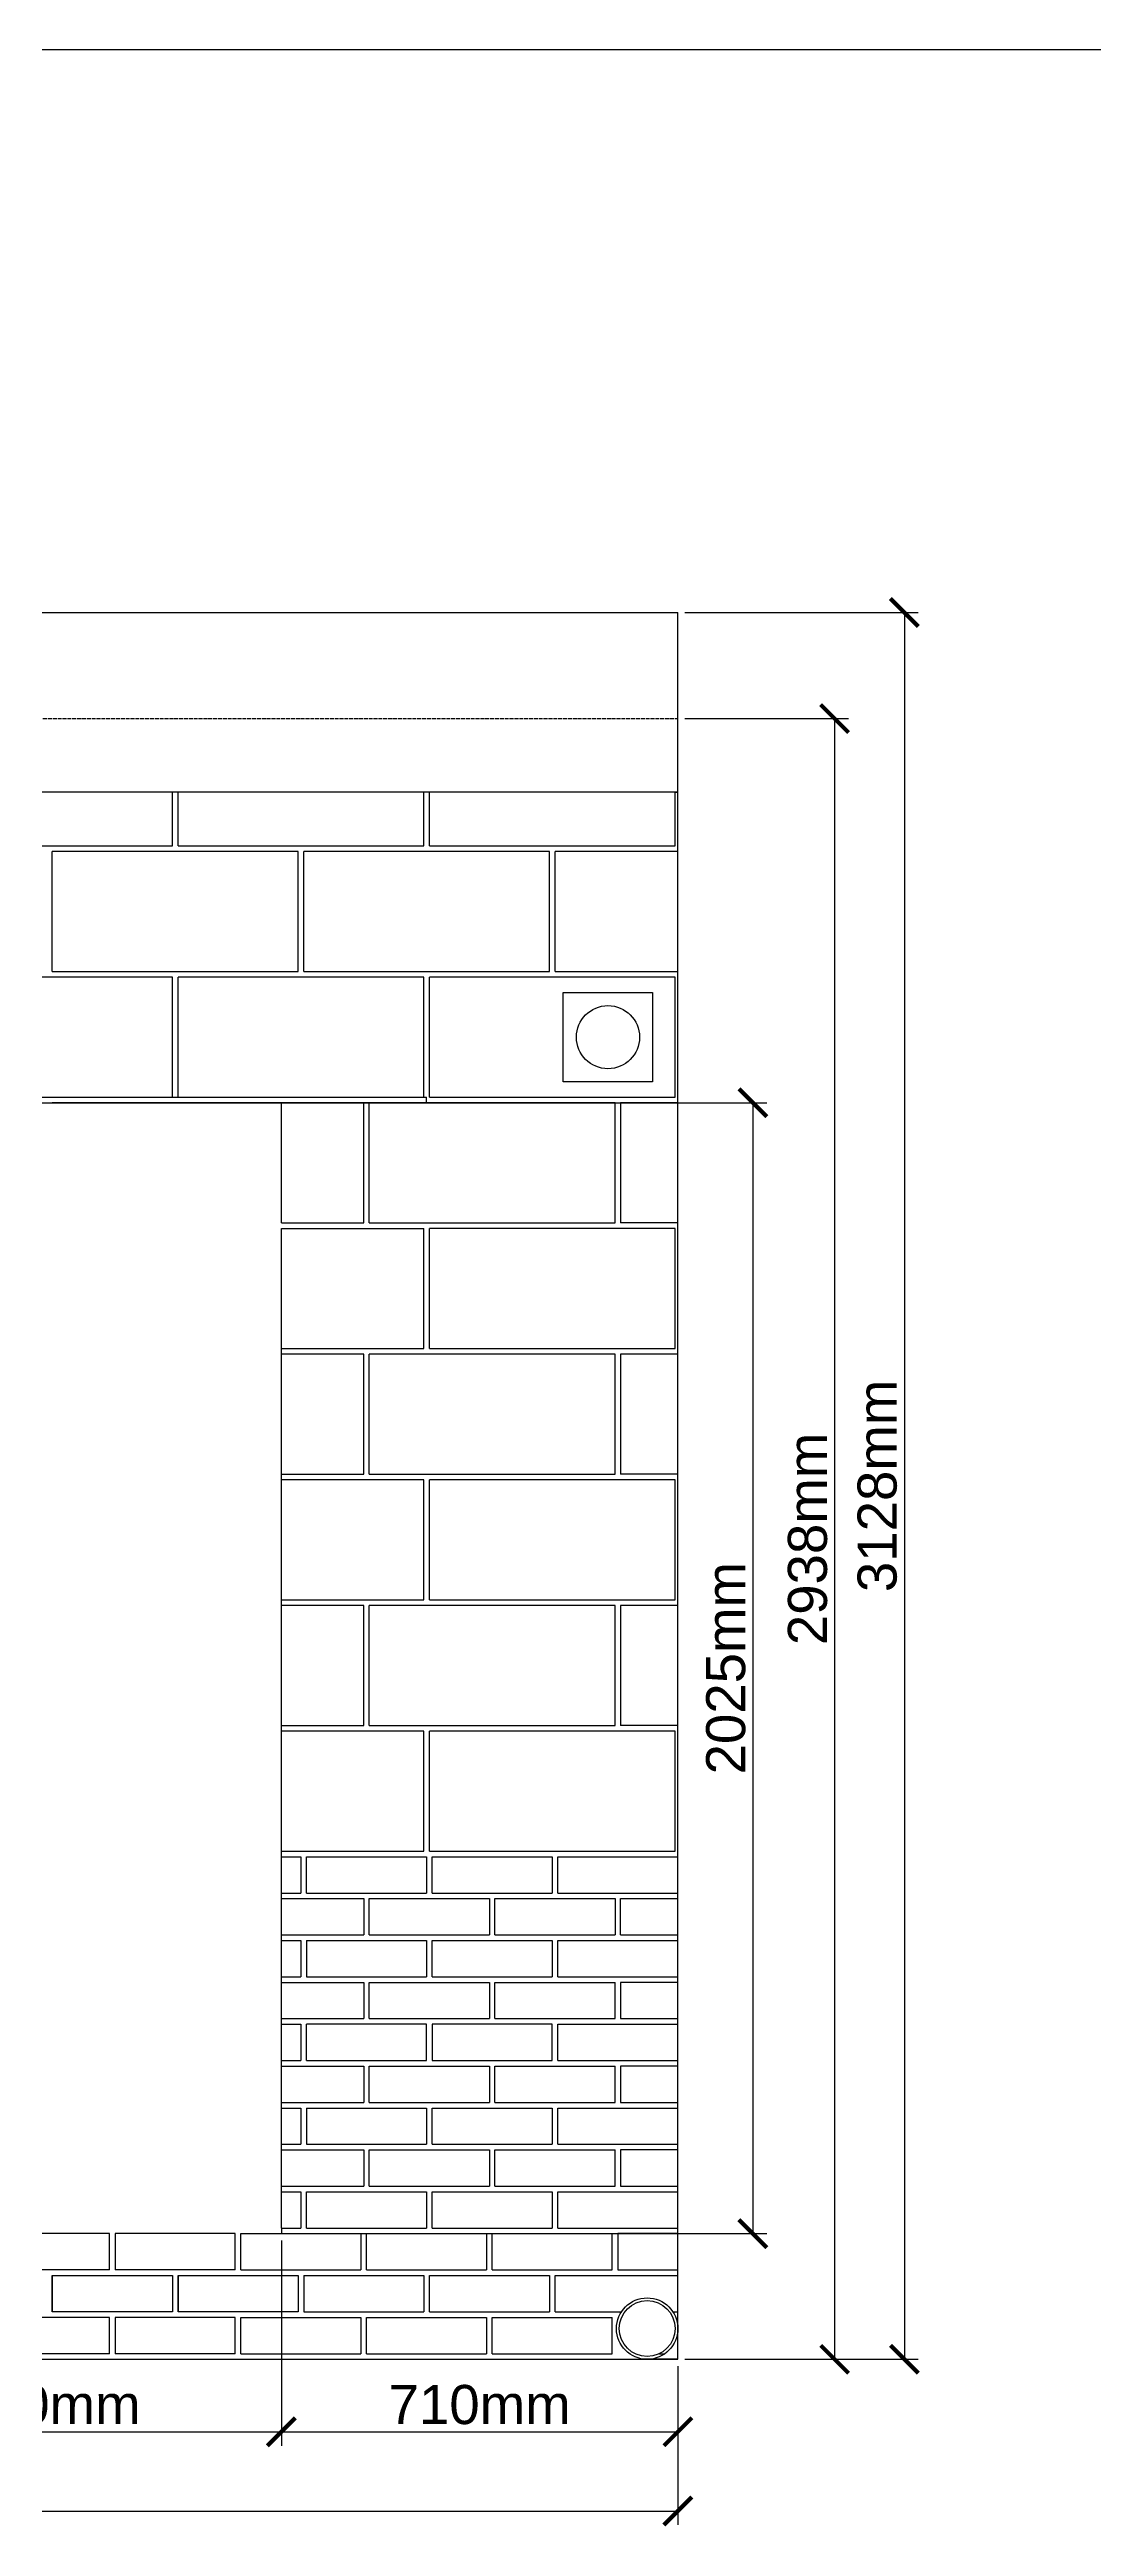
# Model space of a CAD drawing. Header units: millimetres. Extents: x -11841 to 102317, y -68819 to 40378.
# Drawn here: x 74002 to 75871, y 2588 to 7024 of the extents above; entities that cross this region are included whole.
import ezdxf

# ---------------------------------------------------------------- set-up
doc = ezdxf.new("R2010")
doc.units = ezdxf.units.MM
doc.linetypes.add('ACAD_ISO02W100', pattern=[15, 12, -3])
doc.styles.get("Standard").update_dxf_attribs({"font": 'Arial.ttf'})
doc.dimstyles.new('JRMStyle', dxfattribs={"dimtxt": 3.5, "dimasz": 2.5, "dimexe": 1.25, "dimexo": 0.625, "dimtad": 1, "dimdec": 0, "dimdsep": 46, "dimtxsty": 'Standard', "dimblk": 'ARCHTICK', "dimblk1": 'ARCHTICK', "dimblk2": 'ARCHTICK', "dimcen": 2.5, "dimadec": 0, "dimazin": 0, "dimtfac": 1, "dimtdec": 0, "dimtmove": 0, "dimatfit": 3, "dimldrblk": 'ARCHTICK', "dimfxl": 1, "dimarcsym": 0})

# ---------------------------------------------------------------- blocks, each defined once
blk = doc.blocks.new('_ArchTick')
at = {"color": 0, "linetype": 'ByBlock', "const_width": 0.15}
blk.add_lwpolyline([(-0.5, -0.5), (0.5, 0.5)], dxfattribs=at)
blk = doc.blocks.new('*D64')
at = {"color": 0, "lineweight": -2, "ltscale": 0.58, "transparency": 16777216}
for p, q in [((72206.6, 2875.3), (72206.6, 2591.1)), ((75126.6, 2875.3), (75126.6, 2591.1)), ((72206.6, 2616.1), (75126.6, 2616.1))]:
    blk.add_line(p, q, dxfattribs=at)
at = {"layer": 'Defpoints', "color": 0, "ltscale": 0.58, "transparency": 16777216}
for p in [(72206.6, 2887.8), (75126.6, 2887.8), (75126.6, 2616.1)]:
    blk.add_point(p, dxfattribs=at)
at = {"color": 0, "lineweight": -2, "ltscale": 0.58, "transparency": 16777216, "xscale": 50, "yscale": 50, "zscale": 50, "rotation": 180}
blk.add_blockref('_ArchTick', (72206.6, 2616.1), dxfattribs=at)
at = {"color": 0, "lineweight": -2, "ltscale": 0.58, "transparency": 16777216, "xscale": 50, "yscale": 50, "zscale": 50}
blk.add_blockref('_ArchTick', (75126.6, 2616.1), dxfattribs=at)
at = {"color": 0, "ltscale": 0.58, "transparency": 16777216, "insert": (73666.6, 2664.3), "char_height": 70, "attachment_point": 5}
blk.add_mtext('2920mm', dxfattribs=at)
blk = doc.blocks.new('*D67')
at = {"color": 0, "lineweight": -2, "ltscale": 0.58, "transparency": 16777216}
for p, q in [((74416.6, 2875.3), (74416.6, 2733)), ((75126.6, 2875.3), (75126.6, 2733)), ((74416.6, 2758), (75126.6, 2758))]:
    blk.add_line(p, q, dxfattribs=at)
at = {"layer": 'Defpoints', "color": 0, "ltscale": 0.58, "transparency": 16777216}
for p in [(74416.6, 2887.8), (75126.6, 2887.8), (75126.6, 2758)]:
    blk.add_point(p, dxfattribs=at)
at = {"color": 0, "lineweight": -2, "ltscale": 0.58, "transparency": 16777216, "xscale": 50, "yscale": 50, "zscale": 50, "rotation": 180}
blk.add_blockref('_ArchTick', (74416.6, 2758), dxfattribs=at)
at = {"color": 0, "lineweight": -2, "ltscale": 0.58, "transparency": 16777216, "xscale": 50, "yscale": 50, "zscale": 50}
blk.add_blockref('_ArchTick', (75126.6, 2758), dxfattribs=at)
at = {"color": 0, "ltscale": 0.58, "transparency": 16777216, "insert": (74771.6, 2806.3), "char_height": 70, "attachment_point": 5}
blk.add_mtext('710mm', dxfattribs=at)
blk = doc.blocks.new('*D69')
at = {"color": 0, "lineweight": -2, "ltscale": 0.58, "transparency": 16777216}
for p, q in [((75139.1, 6015.8), (75557, 6015.8)), ((75532, 6015.8), (75532, 2887.8)), ((75139.1, 2887.8), (75557, 2887.8))]:
    blk.add_line(p, q, dxfattribs=at)
at = {"layer": 'Defpoints', "color": 0, "ltscale": 0.58, "transparency": 16777216}
for p in [(75126.6, 6015.8), (75126.6, 2887.8), (75532, 2887.8)]:
    blk.add_point(p, dxfattribs=at)
at = {"color": 0, "lineweight": -2, "ltscale": 0.58, "transparency": 16777216, "xscale": 50, "yscale": 50, "zscale": 50}
for p, rotation in [((75532, 6015.8), 90), ((75532, 2887.8), 270)]:
    blk.add_blockref('_ArchTick', p, dxfattribs=dict(at, rotation=rotation))
at = {"color": 0, "ltscale": 0.58, "transparency": 16777216, "insert": (75483.7, 4451.8), "char_height": 70, "attachment_point": 5, "rotation": 90}
blk.add_mtext('3128mm', dxfattribs=at)
blk = doc.blocks.new('*D70')
at = {"color": 0, "lineweight": -2, "ltscale": 0.58, "transparency": 16777216}
for p, q in [((75139.1, 5825.8), (75432.2, 5825.8)), ((75407.2, 5825.8), (75407.2, 2887.8)), ((75139.1, 2887.8), (75432.2, 2887.8))]:
    blk.add_line(p, q, dxfattribs=at)
at = {"layer": 'Defpoints', "color": 0, "ltscale": 0.58, "transparency": 16777216}
for p in [(75126.6, 5825.8), (75126.6, 2887.8), (75407.2, 2887.8)]:
    blk.add_point(p, dxfattribs=at)
at = {"color": 0, "lineweight": -2, "ltscale": 0.58, "transparency": 16777216, "xscale": 50, "yscale": 50, "zscale": 50}
for p, rotation in [((75407.2, 5825.8), 90), ((75407.2, 2887.8), 270)]:
    blk.add_blockref('_ArchTick', p, dxfattribs=dict(at, rotation=rotation))
at = {"color": 0, "ltscale": 0.58, "transparency": 16777216, "insert": (75359, 4356.8), "char_height": 70, "attachment_point": 5, "rotation": 90}
blk.add_mtext('2938mm', dxfattribs=at)
blk = doc.blocks.new('*D79')
at = {"color": 0, "lineweight": -2, "ltscale": 0.58, "transparency": 16777216}
for p, q in [((74429.1, 5137.8), (75285.8, 5137.8)), ((75260.8, 5137.8), (75260.8, 3112.8)), ((74429.1, 3112.8), (75285.8, 3112.8))]:
    blk.add_line(p, q, dxfattribs=at)
at = {"layer": 'Defpoints', "color": 0, "ltscale": 0.58, "transparency": 16777216}
for p in [(74416.6, 5137.8), (74416.6, 3112.8), (75260.8, 3112.8)]:
    blk.add_point(p, dxfattribs=at)
at = {"color": 0, "lineweight": -2, "ltscale": 0.58, "transparency": 16777216, "xscale": 50, "yscale": 50, "zscale": 50}
for p, rotation in [((75260.8, 5137.8), 90), ((75260.8, 3112.8), 270)]:
    blk.add_blockref('_ArchTick', p, dxfattribs=dict(at, rotation=rotation))
at = {"color": 0, "ltscale": 0.58, "transparency": 16777216, "insert": (75212.6, 4125.3), "char_height": 70, "attachment_point": 5, "rotation": 90}
blk.add_mtext('2025mm', dxfattribs=at)
blk = doc.blocks.new('*D80')
at = {"color": 0, "lineweight": -2, "ltscale": 0.58, "transparency": 16777216}
for p, q in [((73586.6, 3100.3), (73586.6, 2733)), ((74416.6, 3100.3), (74416.6, 2733)), ((73586.6, 2758), (74416.6, 2758))]:
    blk.add_line(p, q, dxfattribs=at)
at = {"layer": 'Defpoints', "color": 0, "ltscale": 0.58, "transparency": 16777216}
for p in [(73586.6, 3112.8), (74416.6, 3112.8), (74416.6, 2758)]:
    blk.add_point(p, dxfattribs=at)
at = {"color": 0, "lineweight": -2, "ltscale": 0.58, "transparency": 16777216, "xscale": 50, "yscale": 50, "zscale": 50, "rotation": 180}
blk.add_blockref('_ArchTick', (73586.6, 2758), dxfattribs=at)
at = {"color": 0, "lineweight": -2, "ltscale": 0.58, "transparency": 16777216, "xscale": 50, "yscale": 50, "zscale": 50}
blk.add_blockref('_ArchTick', (74416.6, 2758), dxfattribs=at)
at = {"color": 0, "ltscale": 0.58, "transparency": 16777216, "insert": (74001.6, 2806.3), "char_height": 70, "attachment_point": 5}
blk.add_mtext('830mm', dxfattribs=at)

msp = doc.modelspace()

# ---------------------------------------------------------------- linework, layer by layer
for p, q in [((29010.9, 7023.9), (102306.7, 7023.9)), ((75126.6, 2887.8), (75126.6, 6015.8)), ((74221.6, 5597.8), (74221.6, 5693.8)), ((74231.6, 5597.8), (74231.6, 5693.8)), ((74671.6, 5597.8), (74671.6, 5693.8)), ((74681.6, 5597.8), (74681.6, 5693.8)), ((75121.6, 5597.8), (75121.6, 5693.8)), ((73781.6, 5597.8), (74221.6, 5597.8)), ((74231.6, 5597.8), (74671.6, 5597.8)), ((74681.6, 5597.8), (75121.6, 5597.8)), ((74006.6, 5372.8), (74006.6, 5587.8)), ((74446.6, 5587.8), (74006.6, 5587.8)), ((74446.6, 5372.8), (74446.6, 5587.8)), ((74456.6, 5372.8), (74456.6, 5587.8)), ((74896.6, 5587.8), (74456.6, 5587.8)), ((74896.6, 5372.8), (74896.6, 5587.8)), ((74906.6, 5372.8), (74906.6, 5587.8)), ((75126.6, 5587.8), (74906.6, 5587.8)), ((74006.6, 5372.8), (74446.6, 5372.8)), ((74456.6, 5372.8), (74896.6, 5372.8)), ((74906.6, 5372.8), (75126.6, 5372.8)), ((74221.6, 5362.8), (73781.6, 5362.8)), ((74221.6, 5147.8), (74221.6, 5362.8)), ((74231.6, 5147.8), (74231.6, 5362.8)), ((74671.6, 5362.8), (74231.6, 5362.8)), ((74671.6, 5147.8), (74671.6, 5362.8)), ((74681.6, 5147.8), (74681.6, 5362.8)), ((75121.6, 5362.8), (74681.6, 5362.8)), ((75121.6, 5147.8), (75121.6, 5362.8)), ((74006.6, 5147.8), (74446.6, 5147.8)), ((74681.6, 5147.8), (75121.6, 5147.8)), ((74446.6, 5137.8), (74006.6, 5137.8)), ((74671.6, 5137.8), (74416.6, 5137.8)), ((74564.1, 5137.8), (74416.6, 5137.8)), ((74564.1, 4922.8), (74564.1, 5137.8)), ((74574.1, 4922.8), (74574.1, 5137.8)), ((75014.1, 5137.8), (74574.1, 5137.8)), ((75014.1, 4922.8), (75014.1, 5137.8)), ((75126.6, 5137.8), (75024.1, 5137.8)), ((75024.1, 5137.8), (75024.1, 4922.8)), ((74416.6, 4922.8), (74564.1, 4922.8)), ((74574.1, 4922.8), (75014.1, 4922.8)), ((74671.6, 4697.8), (74671.6, 4912.8)), ((74681.6, 4697.8), (74681.6, 4912.8)), ((75121.6, 4912.8), (74681.6, 4912.8)), ((75126.6, 4922.8), (75024.1, 4922.8)), ((75121.6, 4697.8), (75121.6, 4912.8)), ((74416.6, 4697.8), (74671.6, 4697.8)), ((74564.1, 4687.8), (74416.6, 4687.8)), ((74564.1, 4472.8), (74564.1, 4687.8)), ((74574.1, 4472.8), (74574.1, 4687.8)), ((75014.1, 4687.8), (74574.1, 4687.8)), ((74681.6, 4697.8), (75121.6, 4697.8)), ((75014.1, 4472.8), (75014.1, 4687.8)), ((75126.6, 4687.8), (75024.1, 4687.8)), ((75024.1, 4687.8), (75024.1, 4472.8)), ((74416.6, 4472.8), (74564.1, 4472.8)), ((74671.6, 4462.8), (74416.6, 4462.8)), ((74574.1, 4472.8), (75014.1, 4472.8)), ((74671.6, 4247.8), (74671.6, 4462.8)), ((74681.6, 4247.8), (74681.6, 4462.8)), ((75121.6, 4462.8), (74681.6, 4462.8)), ((75126.6, 4472.8), (75024.1, 4472.8)), ((75121.6, 4247.8), (75121.6, 4462.8)), ((74416.6, 4247.8), (74671.6, 4247.8)), ((74564.1, 4237.8), (74416.6, 4237.8)), ((74564.1, 4022.8), (74564.1, 4237.8)), ((74574.1, 4022.8), (74574.1, 4237.8)), ((75014.1, 4237.8), (74574.1, 4237.8)), ((74681.6, 4247.8), (75121.6, 4247.8)), ((75014.1, 4022.8), (75014.1, 4237.8)), ((75126.6, 4237.8), (75024.1, 4237.8)), ((75024.1, 4237.8), (75024.1, 4022.8)), ((74416.6, 4022.8), (74564.1, 4022.8)), ((74671.6, 4012.8), (74416.6, 4012.8)), ((74574.1, 4022.8), (75014.1, 4022.8)), ((74671.6, 3797.8), (74671.6, 4012.8)), ((74681.6, 3797.8), (74681.6, 4012.8)), ((75121.6, 4012.8), (74681.6, 4012.8)), ((75126.6, 4022.8), (75024.1, 4022.8)), ((75121.6, 3797.8), (75121.6, 4012.8)), ((74416.6, 3797.8), (74671.6, 3797.8)), ((74416.6, 3787.8), (74451.6, 3787.8)), ((74451.6, 3787.8), (74451.6, 3722.8)), ((74461.6, 3722.8), (74461.6, 3787.8)), ((74461.6, 3787.8), (74676.6, 3787.8)), ((74676.6, 3787.8), (74676.6, 3722.8)), ((74681.6, 3797.8), (75121.6, 3797.8)), ((74686.6, 3722.8), (74686.6, 3787.8)), ((74686.6, 3787.8), (74901.6, 3787.8)), ((74901.6, 3787.8), (74901.6, 3722.8)), ((74911.6, 3722.8), (74911.6, 3787.8)), ((74911.6, 3787.8), (75126.6, 3787.8)), ((74416.6, 3722.8), (74451.6, 3722.8)), ((74416.6, 3712.8), (74564.1, 3712.8)), ((74461.6, 3722.8), (74676.6, 3722.8)), ((74564.1, 3712.8), (74564.1, 3647.8)), ((74574.1, 3647.8), (74574.1, 3712.8)), ((74574.1, 3712.8), (74789.1, 3712.8)), ((74686.6, 3722.8), (74901.6, 3722.8)), ((74789.1, 3712.8), (74789.1, 3647.8)), ((74799.1, 3647.8), (74799.1, 3712.8)), ((74799.1, 3712.8), (75014.1, 3712.8)), ((74911.6, 3722.8), (75126.6, 3722.8)), ((75014.1, 3712.8), (75014.1, 3647.8)), ((75024.1, 3647.8), (75024.1, 3712.8)), ((75024.1, 3712.8), (75126.6, 3712.8)), ((74416.6, 3647.8), (74564.1, 3647.8)), ((74416.6, 3637.8), (74451.6, 3637.8)), ((74451.6, 3637.8), (74451.6, 3572.8)), ((74461.6, 3637.8), (74461.6, 3572.8)), ((74461.6, 3637.8), (74676.6, 3637.8)), ((74574.1, 3647.8), (74789.1, 3647.8)), ((74676.6, 3637.8), (74676.6, 3572.8)), ((74686.6, 3572.8), (74686.6, 3637.8)), ((74686.6, 3637.8), (74901.6, 3637.8)), ((74799.1, 3647.8), (75014.1, 3647.8)), ((74901.6, 3637.8), (74901.6, 3572.8)), ((74911.6, 3637.8), (75126.6, 3637.8)), ((74911.6, 3572.8), (74911.6, 3637.8)), ((75024.1, 3647.8), (75126.6, 3647.8)), ((74416.6, 3572.8), (74451.6, 3572.8)), ((74416.6, 3562.8), (74564.1, 3562.8)), ((74461.6, 3572.8), (74676.6, 3572.8)), ((74564.1, 3562.8), (74564.1, 3497.8)), ((74574.1, 3497.8), (74574.1, 3562.8)), ((74574.1, 3562.8), (74789.1, 3562.8)), ((74686.6, 3572.8), (74901.6, 3572.8)), ((74789.1, 3562.8), (74789.1, 3497.8)), ((74799.1, 3497.8), (74799.1, 3562.8)), ((74799.1, 3562.8), (75014.1, 3562.8)), ((74911.6, 3572.8), (75126.6, 3572.8)), ((75014.1, 3497.8), (75014.1, 3562.8)), ((75126.6, 3562.8), (75024.1, 3562.8)), ((75024.1, 3562.8), (75024.1, 3497.8)), ((74416.6, 3497.8), (74564.1, 3497.8)), ((74416.6, 3487.8), (74451.6, 3487.8)), ((74451.6, 3487.8), (74451.6, 3422.8)), ((74461.6, 3422.8), (74461.6, 3487.8)), ((74676.6, 3487.8), (74461.6, 3487.8)), ((74574.1, 3497.8), (74789.1, 3497.8)), ((74676.6, 3422.8), (74676.6, 3487.8)), ((74901.6, 3487.8), (74686.6, 3487.8)), ((74686.6, 3487.8), (74686.6, 3422.8)), ((74799.1, 3497.8), (75014.1, 3497.8)), ((74901.6, 3422.8), (74901.6, 3487.8)), ((74911.6, 3422.8), (74911.6, 3487.8)), ((74911.6, 3487.8), (75126.6, 3487.8)), ((75024.1, 3497.8), (75126.6, 3497.8)), ((74416.6, 3422.8), (74451.6, 3422.8)), ((74461.6, 3422.8), (74676.6, 3422.8)), ((74686.6, 3422.8), (74901.6, 3422.8)), ((74911.6, 3422.8), (75126.6, 3422.8)), ((74416.6, 3412.8), (74564.1, 3412.8)), ((74564.1, 3412.8), (74564.1, 3347.8)), ((74574.1, 3347.8), (74574.1, 3412.8)), ((74574.1, 3412.8), (74789.1, 3412.8)), ((74789.1, 3412.8), (74789.1, 3347.8)), ((74799.1, 3347.8), (74799.1, 3412.8)), ((74799.1, 3412.8), (75014.1, 3412.8)), ((75014.1, 3347.8), (75014.1, 3412.8)), ((75126.6, 3412.8), (75024.1, 3412.8)), ((75024.1, 3412.8), (75024.1, 3347.8)), ((74416.6, 3347.8), (74564.1, 3347.8)), ((74416.6, 3337.8), (74451.6, 3337.8)), ((74451.6, 3337.8), (74451.6, 3272.8)), ((74461.6, 3337.8), (74676.6, 3337.8)), ((74461.6, 3337.8), (74461.6, 3272.8)), ((74574.1, 3347.8), (74789.1, 3347.8)), ((74676.6, 3337.8), (74676.6, 3272.8)), ((74686.6, 3272.8), (74686.6, 3337.8)), ((74686.6, 3337.8), (74901.6, 3337.8)), ((74799.1, 3347.8), (75014.1, 3347.8)), ((74901.6, 3337.8), (74901.6, 3272.8)), ((74911.6, 3272.8), (74911.6, 3337.8)), ((74911.6, 3337.8), (75126.6, 3337.8)), ((75024.1, 3347.8), (75126.6, 3347.8)), ((74416.6, 3272.8), (74451.6, 3272.8)), ((74416.6, 3262.8), (74564.1, 3262.8)), ((74461.6, 3272.8), (74676.6, 3272.8)), ((74564.1, 3262.8), (74564.1, 3197.8)), ((74574.1, 3197.8), (74574.1, 3262.8)), ((74574.1, 3262.8), (74789.1, 3262.8)), ((74686.6, 3272.8), (74901.6, 3272.8)), ((74789.1, 3262.8), (74789.1, 3197.8)), ((74799.1, 3197.8), (74799.1, 3262.8)), ((74799.1, 3262.8), (75014.1, 3262.8)), ((74911.6, 3272.8), (75126.6, 3272.8)), ((75014.1, 3197.8), (75014.1, 3262.8)), ((75126.6, 3262.8), (75024.1, 3262.8)), ((75024.1, 3262.8), (75024.1, 3197.8)), ((74416.6, 3197.8), (74564.1, 3197.8)), ((74574.1, 3197.8), (74789.1, 3197.8)), ((74799.1, 3197.8), (75014.1, 3197.8)), ((75024.1, 3197.8), (75126.6, 3197.8)), ((74416.6, 3187.8), (74451.6, 3187.8)), ((74451.6, 3187.8), (74451.6, 3122.8)), ((74461.6, 3122.8), (74461.6, 3187.8)), ((74461.6, 3187.8), (74676.6, 3187.8)), ((74676.6, 3187.8), (74676.6, 3122.8)), ((74686.6, 3122.8), (74686.6, 3187.8)), ((74686.6, 3187.8), (74901.6, 3187.8)), ((74901.6, 3187.8), (74901.6, 3122.8)), ((74911.6, 3122.8), (74911.6, 3187.8)), ((74911.6, 3187.8), (75126.6, 3187.8)), ((74109.1, 3112.8), (73894.1, 3112.8)), ((74109.1, 3047.8), (74109.1, 3112.8)), ((74109.1, 3047.8), (74109.1, 3112.8)), ((74334.1, 3112.8), (74119.1, 3112.8)), ((74119.1, 3112.8), (74119.1, 3047.8)), ((74334.1, 3047.8), (74334.1, 3112.8)), ((74334.1, 3047.8), (74334.1, 3112.8)), ((74344.1, 3047.8), (74344.1, 3112.8)), ((74344.1, 3112.8), (74559.1, 3112.8)), ((74416.6, 3122.8), (74451.6, 3122.8)), ((74461.6, 3122.8), (74676.6, 3122.8)), ((74559.1, 3112.8), (74559.1, 3047.8)), ((74569.1, 3047.8), (74569.1, 3112.8)), ((74569.1, 3112.8), (74784.1, 3112.8)), ((74686.6, 3122.8), (74901.6, 3122.8)), ((74784.1, 3112.8), (74784.1, 3047.8)), ((74794.1, 3047.8), (74794.1, 3112.8)), ((74794.1, 3112.8), (75009.1, 3112.8)), ((74911.6, 3122.8), (75126.6, 3122.8)), ((75009.1, 3047.8), (75009.1, 3112.8)), ((75126.6, 3112.8), (75019.1, 3112.8)), ((75019.1, 3112.8), (75019.1, 3047.8)), ((74109.1, 3047.8), (73894.1, 3047.8)), ((74006.6, 2972.8), (74006.6, 3037.8)), ((74006.6, 3037.8), (74006.6, 2972.8)), ((74006.6, 3037.8), (74221.6, 3037.8)), ((74334.1, 3047.8), (74119.1, 3047.8)), ((74221.6, 3037.8), (74221.6, 2972.8)), ((74231.6, 2972.8), (74231.6, 3037.8)), ((74231.6, 3037.8), (74231.6, 2972.8)), ((74231.6, 3037.8), (74446.6, 3037.8)), ((74344.1, 3047.8), (74559.1, 3047.8)), ((74446.6, 3037.8), (74446.6, 2972.8)), ((74456.6, 3037.8), (74671.6, 3037.8)), ((74456.6, 3037.8), (74456.6, 2972.8)), ((74569.1, 3047.8), (74784.1, 3047.8)), ((74671.6, 3037.8), (74671.6, 2972.8)), ((74681.6, 2972.8), (74681.6, 3037.8)), ((74681.6, 3037.8), (74896.6, 3037.8)), ((74794.1, 3047.8), (75009.1, 3047.8)), ((74896.6, 3037.8), (74896.6, 2972.8)), ((74906.6, 2972.8), (74906.6, 3037.8)), ((74906.6, 3037.8), (75126.6, 3037.8)), ((75019.1, 3047.8), (75126.6, 3047.8)), ((74221.6, 2972.8), (74006.6, 2972.8)), ((74446.6, 2972.8), (74231.6, 2972.8)), ((74456.6, 2972.8), (74671.6, 2972.8)), ((74681.6, 2972.8), (74896.6, 2972.8)), ((74906.6, 2972.8), (75025.5, 2972.8)), ((75117.7, 2972.8), (75126.6, 2972.8)), ((74109.1, 2962.8), (73894.1, 2962.8)), ((74109.1, 2897.8), (74109.1, 2962.8)), ((74109.1, 2897.8), (74109.1, 2962.8)), ((74334.1, 2962.8), (74119.1, 2962.8)), ((74119.1, 2962.8), (74119.1, 2897.8)), ((74334.1, 2897.8), (74334.1, 2962.8)), ((74334.1, 2897.8), (74334.1, 2962.8)), ((74344.1, 2897.8), (74344.1, 2962.8)), ((74344.1, 2962.8), (74559.1, 2962.8)), ((74559.1, 2962.8), (74559.1, 2897.8)), ((74569.1, 2897.8), (74569.1, 2962.8)), ((74569.1, 2962.8), (74784.1, 2962.8)), ((74784.1, 2962.8), (74784.1, 2897.8)), ((74794.1, 2897.8), (74794.1, 2962.8)), ((74794.1, 2962.8), (75009.1, 2962.8)), ((75009.1, 2897.8), (75009.1, 2962.8)), ((72206.6, 2887.8), (75126.6, 2887.8)), ((74109.1, 2897.8), (73894.1, 2897.8)), ((74334.1, 2897.8), (74119.1, 2897.8)), ((74344.1, 2897.8), (74559.1, 2897.8)), ((74569.1, 2897.8), (74784.1, 2897.8)), ((74794.1, 2897.8), (75009.1, 2897.8)), ((75093.4, 2897.8), (75103.3, 2897.8))]:
    msp.add_line(p, q)
at = {"ltscale": 0.58}
for p, q in [((72174.6, 6015.8), (75126.6, 6015.8)), ((75126.6, 5693.8), (72174.6, 5693.8)), ((75121.6, 5693.8), (75126.6, 5693.8)), ((74921.4, 5335.3), (75081.4, 5335.3)), ((74921.4, 5175.3), (74921.4, 5335.3)), ((75081.4, 5335.3), (75081.4, 5175.3)), ((73326.6, 5147.8), (74676.6, 5147.8)), ((73781.6, 5147.8), (74221.6, 5147.8)), ((74231.6, 5147.8), (74671.6, 5147.8)), ((74676.6, 5137.8), (74676.6, 5147.8)), ((75081.4, 5175.3), (74921.4, 5175.3)), ((73326.6, 5137.8), (74676.6, 5137.8)), ((73586.6, 5137.8), (74416.6, 5137.8)), ((74416.6, 4922.8), (74416.6, 5137.8)), ((74416.6, 3122.8), (74416.6, 4912.8)), ((74416.6, 4912.8), (74671.6, 4912.8)), ((74416.6, 3122.8), (74416.6, 3112.8)), ((75126.6, 2887.8), (75071.6, 2887.8))]:
    msp.add_line(p, q, dxfattribs=at)
at = {"linetype": 'ACAD_ISO02W100', "ltscale": 0.58}
msp.add_line((72206.6, 5825.8), (75126.6, 5825.8), dxfattribs=at)
at = {"ltscale": 0.58}
for centre, radius in [((75001.4, 5255.3), 56.5), ((75071.6, 2942.8), 55), ((75071.6, 2942.8), 50)]:
    msp.add_circle(centre, radius, dxfattribs=at)

# ---------------------------------------------------------------- dimensions: what is measured, and where the dimension line sits
for base, p1, picture, middle in [((75532, 2887.8), (75126.6, 6015.8), '*D69', (75532, 4451.8)), ((75407.2, 2887.8), (75126.6, 5825.8), '*D70', (75407.2, 4356.8))]:
    dim = msp.add_linear_dim(base=base, p1=p1, p2=(75126.6, 2887.8), angle=90, dimstyle='JRMStyle', override={"dimpost": 'mm'}, dxfattribs=at)
    dim.commit()
    dim.dimension.update_dxf_attribs({"geometry": picture, "text_midpoint": middle, "dimtype": 160})
dim = msp.add_linear_dim(base=(75260.8, 3112.8), p1=(74416.6, 5137.8), p2=(74416.6, 3112.8), angle=90, dimstyle='JRMStyle', override={"dimpost": 'mm'}, dxfattribs=at)
dim.commit()
dim.dimension.update_dxf_attribs({"geometry": '*D79', "text_midpoint": (75212.6, 4125.3)})
for base, p1, p2, picture, middle in [((74416.6, 2758), (73586.6, 3112.8), (74416.6, 3112.8), '*D80', (74001.6, 2806.3)), ((75126.6, 2758), (74416.6, 2887.8), (75126.6, 2887.8), '*D67', (74771.6, 2806.3))]:
    dim = msp.add_linear_dim(base=base, p1=p1, p2=p2, dimstyle='JRMStyle', override={"dimpost": 'mm'}, dxfattribs=at)
    dim.commit()
    dim.dimension.update_dxf_attribs({"geometry": picture, "text_midpoint": middle})
dim = msp.add_linear_dim(base=(75126.6, 2616.1), p1=(72206.6, 2887.8), p2=(75126.6, 2887.8), dimstyle='JRMStyle', override={"dimpost": 'mm'}, dxfattribs=at)
dim.commit()
dim.dimension.update_dxf_attribs({"geometry": '*D64', "text_midpoint": (73666.6, 2616.1), "dimtype": 160})

doc.saveas('drawing.dxf')
